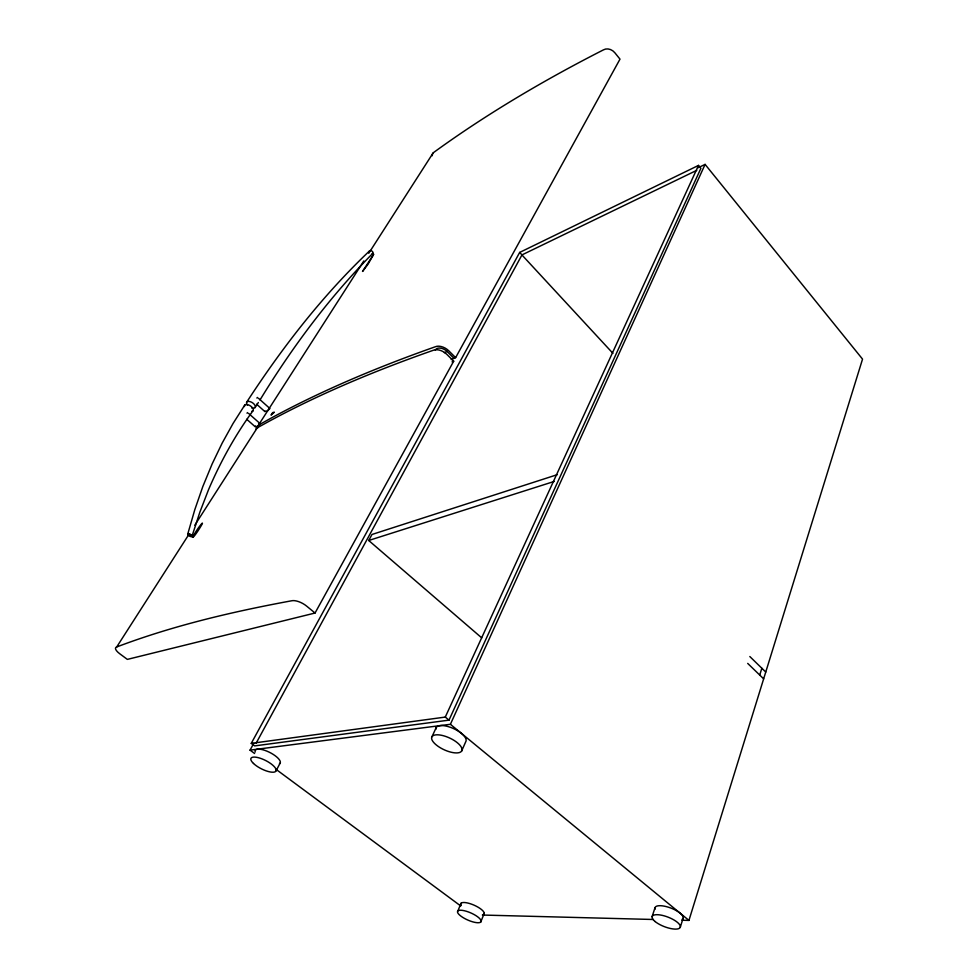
<?xml version="1.0" encoding="UTF-8"?>
<svg xmlns="http://www.w3.org/2000/svg" width="978" height="978" viewBox="0 0 978 978"><rect width="100%" height="100%" fill="white"/><g stroke="black" fill="none" stroke-linecap="round" stroke-linejoin="round"><path stroke-width="1.47" d="M187.739 534.098L194.805 509.685L202.813 486.567L212.128 463.988L222.177 443.095L233.057 423.486L244.72 405.161M681.996 920.237L688.94 920.408L862.535 359.122L705.089 164.39L698.268 167.69M680.285 927.242L683.096 918.22M759.723 675.065L761.85 668.243M652.106 916.618L655.028 907.67M192.006 536.176L199.867 512.154L208.497 489.782C220.417 461.897 235.148 435.222 253.033 410.711M480.736 922.034A12.787 3.863 23.8 0 0 466.176 911.215A12.787 3.863 23.8 0 0 461.029 916.215A12.787 3.863 23.8 0 0 480.736 922.034L484.244 913.33M457.851 910.995L461.041 903.256M265.062 411.176L267.287 411.029L269.916 408.535L258.351 398.18M461.592 751.104A16.467 6.479 24.7 0 0 442.606 735.529A16.467 6.479 24.7 0 0 436.274 744.955A16.467 6.479 24.7 0 0 461.592 751.104L465.699 741.837A16.394 6.553 24.7 0 0 452.582 728.158A16.394 6.553 24.7 0 0 435.858 729.233M257.336 397.435L256.921 398.083M253.705 743.451L250.05 750.138L450.393 724.295L705.089 164.39M448.988 720.138L700.884 168.338L698.5 165.404L519.673 252.422L251.26 743.366L254.659 745.896L448.988 720.138L445.283 717.082L251.26 743.366M247.458 412.582L247.031 413.242M445.283 717.082L698.5 165.404M431.983 736.727L436.225 727.534M276.077 770.786L280.283 762.84M481.726 637.864L368.718 540.492L371.995 534.477L557.35 474.648M256.126 743.207L521.971 254.903L696.788 170.319M189.047 534.171L116.712 646.959A10.024 3.484 29.3 0 0 119.793 653.793L127.36 659.392L315.038 613.023L453.694 361.188L446.787 354.317A10.293 6.161 29.6 0 0 433.376 350.258A3958.1 894.32 8.6 0 0 268.974 421.347L257.275 427.802A8.9 4.45 31.4 0 0 255.796 429.599M451.225 359.537L455.626 357.655L619.991 59.132L614.771 52.678A8.472 6.809 34.1 0 0 603.475 49.854A2625.355 924.381 3.3 0 0 434.073 152.177A7.518 5.183 35.6 0 0 432.264 155.734M259.121 424.11L363.804 260.979M368.755 253.278L433.046 153.081M194.805 525.21L257.275 427.802M255.087 407.557L258.363 402.508M259.989 399.978C292.178 347.214 329.354 297.336 372.826 253.314M246.786 402.007C282.239 347.532 322.3 295.772 369.525 250.943M255.637 425.931C254.61 428.291 260.27 425.234 260.197 423.694L248.485 413.327M444.367 352.703L447.129 351.493L454 358.351M452.056 361.872L453.694 361.188M258.547 423.975L260.197 423.694M116.712 646.959C173.192 625.578 232.214 611.763 291.493 600.81A11.822 5.037 28.1 0 1 306.591 606.079L315.038 613.023M368.718 540.492L554.233 481.433M482.374 915.041L653.402 919.491M250.05 750.138L254.573 753.488M276.114 769.405L460.626 905.885M188.094 533.695L191.651 536.58M450.393 724.295L688.94 920.408M246.737 419.281L255.258 426.787M256.578 404.171L264.977 411.665M747.705 663.402L763.647 678.854M749.82 656.531L765.75 672.045M455.626 357.655L448.755 350.784A10.269 6.174 29.7 0 0 435.357 346.75A3937.025 894.992 8.5 0 0 270.992 418.181L259.292 424.672A8.888 4.462 31.4 0 0 257.85 427.789M519.673 252.422L521.971 254.903M521.873 254.891L612.937 353.351M655.138 909.137A15 5.171 21 0 1 670.615 907.963A15 5.171 21 0 1 682.192 919.308M255.221 752.07A13.985 4.731 26.9 0 1 269.17 752.155A13.985 4.731 26.9 0 1 279.451 763.794M461.164 905.506A12.738 3.924 23.7 0 1 473.865 905.078A12.738 3.924 23.7 0 1 482.704 914.846M244.488 406.53A5 2.531 32.1 0 1 247.422 404.623A5 2.531 32.1 0 1 252.764 408.193A5 2.531 32.1 0 1 251.688 411.335M435.369 350.222A7.702 4.633 29.7 0 1 440.21 348.095A7.702 4.633 29.7 0 1 447.129 351.493M247.495 405.136A5 2.543 32.2 0 1 248.779 401.371A5 2.543 32.2 0 1 255.136 405.625A5 2.543 32.2 0 1 251.639 407.899M369.452 251.994A2.042 1.271 33.9 0 1 370.417 250.576A2.042 1.271 33.9 0 1 372.777 251.994A2.042 1.271 33.9 0 1 372.215 253.657M362.569 271.395L368.021 264.231L373.706 254.243L362.569 271.395M192.764 537.166C193.84 538.609 209.842 512.472 198.216 528.108A33.924 8.301 -50.4 0 0 194.659 533.597L192.764 537.166M274.195 412.325L271.053 415.1L272.654 412.594L274.195 412.325M253.485 763.463A14.034 4.67 26.8 0 0 275.258 771.728A14.034 4.67 26.8 0 0 261.676 758.757A14.034 4.67 26.8 0 0 253.485 763.463M655.089 921.52A15.061 5.11 21.1 0 0 679.368 928.318A15.061 5.11 21.1 0 0 664.148 915.836A15.061 5.11 21.1 0 0 655.089 921.52M188.265 535.174A2.408 1.027 30.5 0 0 191.896 536.421A2.408 1.027 30.5 0 0 189.451 533.817A2.408 1.027 30.5 0 0 188.265 535.174"/></g></svg>
